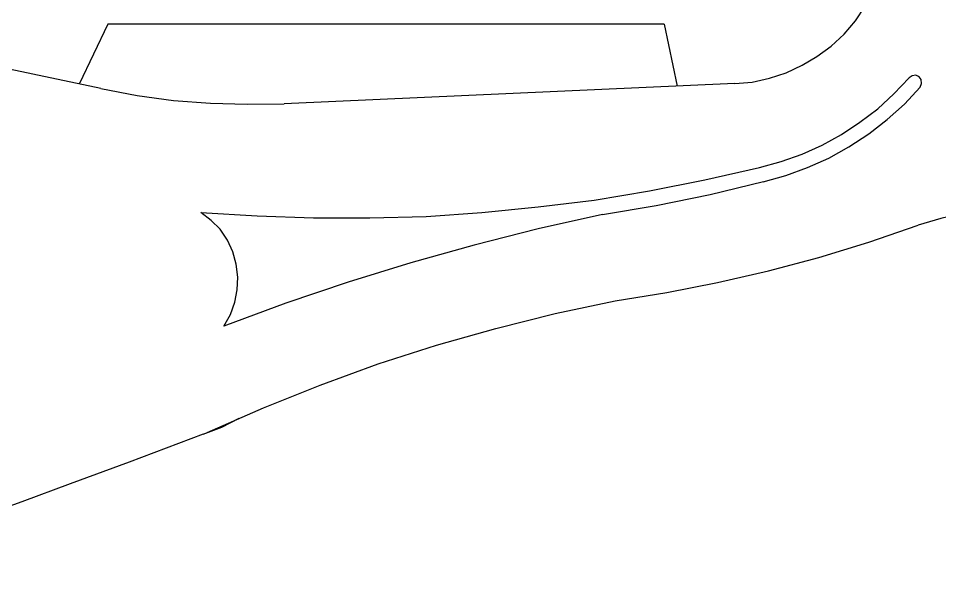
# Model space of a CAD drawing. Header units: millimetres. Extents: x -369 to -70, y -1414 to -1185.
# Drawn here: x -192.5 to -129.4, y -1399.6 to -1360.3 of the extents above; entities that cross this region are included whole.
import ezdxf

# ---------------------------------------------------------------- set-up
doc = ezdxf.new("R2010")
doc.units = ezdxf.units.MM
doc.header["$MEASUREMENT"] = 0
doc.layers.add('14', color=14, linetype='Continuous')

msp = doc.modelspace()

# ---------------------------------------------------------------- linework, layer by layer
at = {"layer": '14'}
for points in [[(-186.802, -1365.14), (-244.018, -1353.059)], [(-143.386, -1364.8), (-142.203, -1364.7), (-141.02, -1364.429), (-139.869, -1364.057), (-138.786, -1363.549), (-137.771, -1362.942), (-136.788, -1362.231), (-135.908, -1361.419), (-135.129, -1360.504), (-134.454, -1359.489), (-133.914, -1358.442), (-133.475, -1357.323), (-133.135, -1356.172), (-132.931, -1354.989), (-132.899, -1353.806)], [(-186.327, -1360.74), (-188.289, -1364.836)], [(-148.225, -1360.74), (-186.327, -1360.74)], [(-148.225, -1360.74), (-147.346, -1364.972)], [(-179.964, -1373.632), (-176.108, -1373.868), (-172.251, -1374.004), (-168.391, -1374.004), (-164.534, -1373.904), (-160.71, -1373.632), (-156.853, -1373.26), (-153.029, -1372.785), (-149.24, -1372.146), (-145.452, -1371.398), (-141.695, -1370.555), (-141.695, -1370.555), (-140.208, -1370.147), (-138.786, -1369.64), (-137.399, -1369.032), (-136.08, -1368.285), (-134.825, -1367.442), (-133.606, -1366.527), (-132.491, -1365.512), (-131.444, -1364.397)], [(-130.697, -1365.04), (-130.597, -1364.8), (-130.629, -1364.532), (-130.765, -1364.329), (-131.005, -1364.225), (-131.241, -1364.261), (-131.444, -1364.397)], [(-130.765, -1364.329), (-130.801, -1364.293)], [(-143.386, -1364.8), (-174.245, -1366.187)], [(-141.459, -1371.534), (-139.901, -1371.094), (-138.414, -1370.555), (-136.959, -1369.912), (-135.573, -1369.132), (-134.218, -1368.253), (-132.967, -1367.27), (-131.78, -1366.223), (-130.697, -1365.04)], [(-186.798, -1365.14), (-184.328, -1365.615), (-181.827, -1365.951), (-179.289, -1366.155), (-176.783, -1366.223), (-174.245, -1366.187)], [(-152.457, -1373.768), (-148.769, -1373.161), (-145.08, -1372.413), (-141.423, -1371.502)], [(-178.378, -1381.417), (-177.938, -1380.638), (-177.63, -1379.791), (-177.463, -1378.943), (-177.431, -1378.064), (-177.531, -1377.185), (-177.766, -1376.342), (-178.138, -1375.526), (-178.645, -1374.783), (-179.257, -1374.176), (-179.968, -1373.632)], [(-152.457, -1373.768), (-156.857, -1374.751), (-161.253, -1375.866), (-165.585, -1377.085), (-169.881, -1378.404), (-174.146, -1379.859), (-178.378, -1381.417)], [(-111.986, -1377.489), (-113.341, -1376.542), (-114.76, -1375.698), (-116.25, -1374.987), (-117.805, -1374.375), (-119.395, -1373.936), (-121.022, -1373.6), (-122.68, -1373.428), (-124.339, -1373.36), (-125.993, -1373.464), (-127.652, -1373.668), (-129.278, -1374.04), (-130.833, -1374.511)], [(-179.529, -1388.722), (-175.668, -1387.032), (-171.78, -1385.477), (-167.819, -1384.019), (-163.827, -1382.736), (-159.767, -1381.585), (-155.706, -1380.57), (-151.578, -1379.691), (-151.578, -1379.691), (-148.057, -1379.115), (-144.572, -1378.436), (-141.088, -1377.625), (-137.639, -1376.713), (-134.218, -1375.662), (-130.837, -1374.511)], [(-179.796, -1388.826), (-178.514, -1388.351), (-177.327, -1387.743)], [(-179.796, -1388.826), (-184.872, -1390.753), (-188.9, -1392.243), (-192.217, -1393.462), (-195.158, -1394.509), (-198.172, -1395.524), (-201.553, -1396.643), (-205.717, -1397.962), (-210.96, -1399.621)]]:
    msp.add_lwpolyline(points, dxfattribs=at)

doc.saveas('drawing.dxf')
